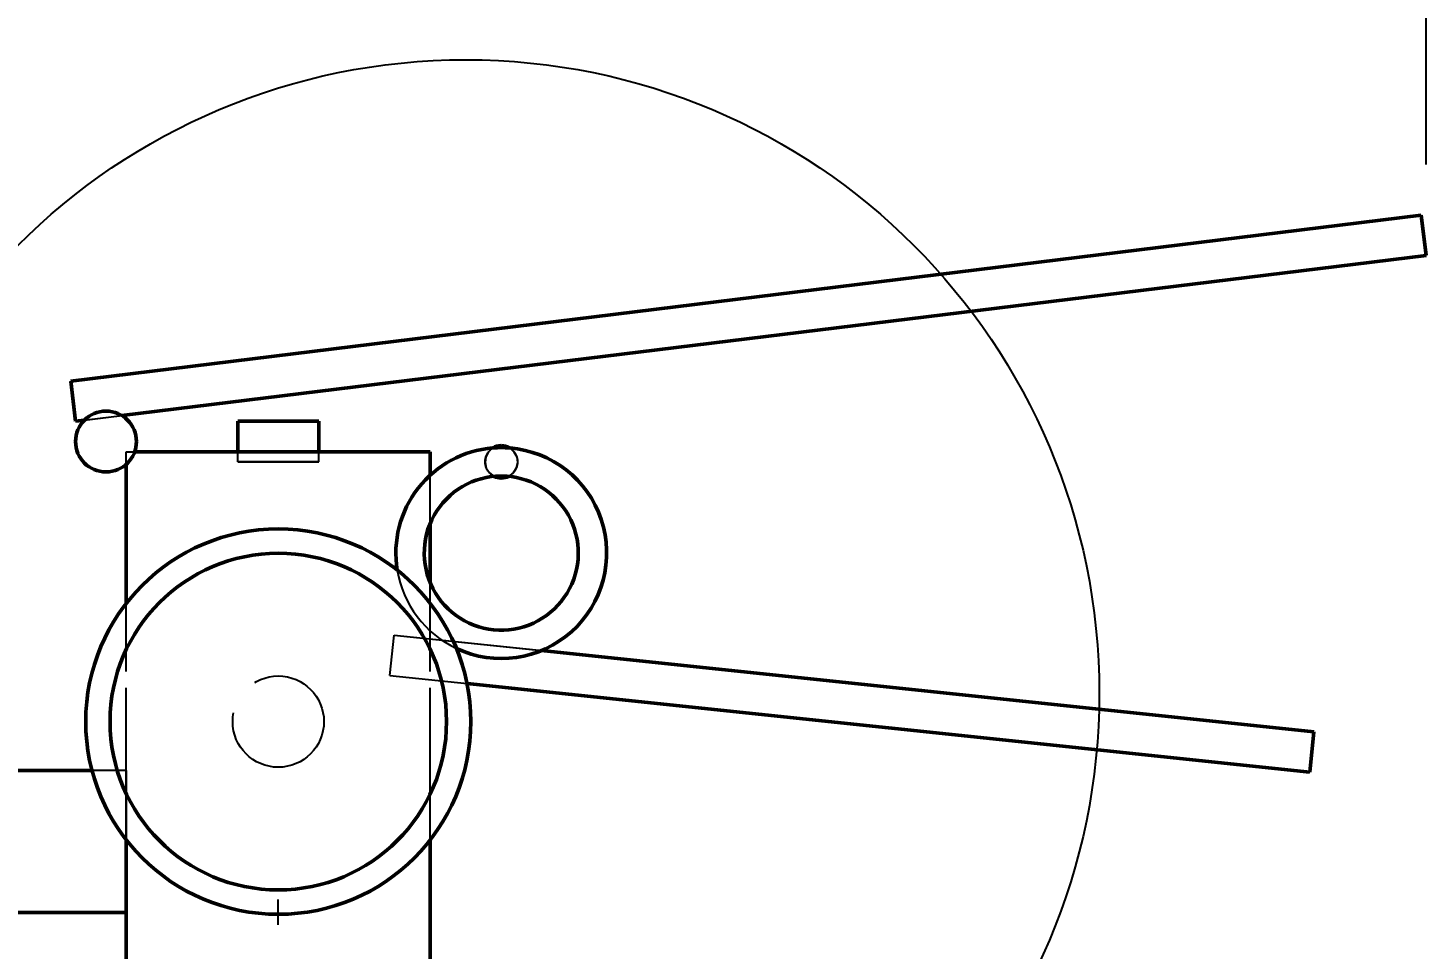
# Model space of a CAD drawing. Header units: millimetres. Extents: x 0 to 420, y 0 to 297.
# Drawn here: x 82.41 to 110, y 252.52 to 270.69 of the extents above; entities that cross this region are included whole.
import ezdxf

# ---------------------------------------------------------------- set-up
doc = ezdxf.new("R2010")
doc.units = ezdxf.units.MM
doc.linetypes.add('ISO02-TRAZOS', pattern=[3.75, 3, -0.75])
doc.linetypes.add('ISO04-TRAZO-PUNTO', pattern=[7.625, 6, -0.75, 0.125, -0.75])
for name, color, linetype, lineweight in [('01-VISIBLE', 7, 'CONTINUOUS', 50), ('02-OCULTA', 4, 'ISO02-TRAZOS', 25), ('03-EJE', 1, 'ISO04-TRAZO-PUNTO', 25), ('04-COTA', 3, 'CONTINUOUS', 25), ('08-FINA', 5, 'CONTINUOUS', 25)]:
    doc.layers.add(name, color=color, linetype=linetype, lineweight=lineweight)
doc.styles.add('ISO3098', font='isocpeur.ttf')
doc.dimstyles.new('FLAMA-ISO', dxfattribs={"dimtxt": 3.5, "dimasz": 3, "dimexe": 2, "dimexo": 1, "dimgap": 1, "dimtad": 1, "dimdec": 1, "dimtxsty": 'ISO3098', "dimcen": 2.5, "dimclrd": 3, "dimclre": 3, "dimclrt": 3, "dimazin": 3, "dimtfac": 1, "dimtmove": 0, "dimatfit": 3, "dimlwd": 25, "dimlwe": 25})

msp = doc.modelspace()

# ---------------------------------------------------------------- linework, layer by layer
at = {"layer": '01-VISIBLE'}
for p, q in [((83.253, 263.728), (109.901, 267)), ((109.999, 266.206), (109.901, 267)), ((84.263, 263.046), (109.999, 266.206)), ((83.35, 262.934), (83.253, 263.728)), ((83.35, 262.934), (83.523, 262.955)), ((86.55, 262.334), (86.55, 262.934)), ((88.15, 262.334), (88.15, 262.934)), ((85.15, 262.334), (89.55, 262.334)), ((90.35, 261.872), (90.35, 262.334)), ((84.35, 259.341), (84.35, 262.087)), ((90.35, 259.742), (90.35, 260.926)), ((92.543, 258.411), (107.787, 256.809)), ((91.075, 257.761), (107.703, 256.013)), ((107.703, 256.013), (107.787, 256.809)), ((83.675, 256.042), (81.75, 256.042)), ((84.35, 250.5), (84.35, 254.676)), ((90.35, 250.5), (90.35, 254.676)), ((84.35, 253.242), (81.75, 253.242))]:
    msp.add_line(p, q, dxfattribs=at)
for points in [[(86.55, 262.934), (86.65, 262.934), (86.75, 262.934), (86.85, 262.934), (86.95, 262.934), (87.05, 262.934), (87.15, 262.934), (87.25, 262.934), (87.35, 262.934), (87.45, 262.934), (87.55, 262.934), (87.65, 262.934), (87.75, 262.934), (87.85, 262.934), (87.95, 262.934), (88.05, 262.934), (88.15, 262.934)], [(84.516, 262.334), (84.621, 262.334), (84.727, 262.334), (84.833, 262.334), (84.939, 262.334), (85.044, 262.334), (85.15, 262.334)], [(90.35, 262.334), (90.236, 262.334), (90.121, 262.334), (90.007, 262.334), (89.893, 262.334), (89.779, 262.334), (89.664, 262.334), (89.55, 262.334)], [(91.75, 261.854), (91.85, 261.851), (91.95, 261.841), (92.05, 261.824), (92.147, 261.801), (92.244, 261.772), (92.337, 261.736), (92.429, 261.694), (92.517, 261.646), (92.602, 261.593), (92.684, 261.533), (92.761, 261.469), (92.834, 261.4), (92.902, 261.326), (92.965, 261.248), (93.022, 261.165), (93.075, 261.079), (93.121, 260.99), (93.161, 260.898), (93.196, 260.804), (93.223, 260.707), (93.245, 260.609), (93.26, 260.509), (93.268, 260.409), (93.27, 260.309), (93.265, 260.208), (93.253, 260.109), (93.235, 260.01), (93.21, 259.912), (93.179, 259.817), (93.142, 259.723), (93.099, 259.633), (93.049, 259.545), (92.994, 259.461), (92.934, 259.381), (92.868, 259.304), (92.798, 259.233), (92.723, 259.166), (92.643, 259.104), (92.56, 259.048), (92.473, 258.997), (92.384, 258.952), (92.291, 258.913), (92.196, 258.881), (92.099, 258.854), (92, 258.835), (91.901, 258.821), (91.8, 258.815), (91.7, 258.815), (91.599, 258.821), (91.5, 258.835), (91.401, 258.854), (91.304, 258.881), (91.209, 258.913), (91.116, 258.952), (91.027, 258.997), (90.94, 259.048), (90.857, 259.104), (90.777, 259.166), (90.702, 259.233), (90.632, 259.304), (90.566, 259.381), (90.506, 259.461), (90.451, 259.545), (90.401, 259.633), (90.358, 259.723), (90.321, 259.817), (90.29, 259.912), (90.265, 260.01), (90.247, 260.109), (90.235, 260.208), (90.23, 260.309), (90.232, 260.409), (90.24, 260.509), (90.255, 260.609), (90.277, 260.707), (90.304, 260.804), (90.339, 260.898), (90.379, 260.99), (90.425, 261.079), (90.478, 261.165), (90.535, 261.248), (90.598, 261.326), (90.666, 261.4), (90.739, 261.469), (90.816, 261.533), (90.898, 261.593), (90.983, 261.646), (91.071, 261.694), (91.163, 261.736), (91.256, 261.772), (91.353, 261.801), (91.45, 261.824), (91.55, 261.841), (91.65, 261.851), (91.75, 261.854)]]:
    msp.add_lwpolyline(points, dxfattribs=at)
for centre, radius in [((83.95, 262.534), 0.6), ((87.35, 257.009), 3.32)]:
    msp.add_circle(centre, radius, dxfattribs=at)
for centre, radius, start, end in [((91.75, 260.334), 2.08, 94.5886, -170.6762), ((91.75, 260.334), 2.08, -115.1653, 85.4114), ((91.75, 262.134), 0.32, 90, 121.3322), ((91.75, 260.334), 2.08, 90, 94.5886), ((91.75, 262.134), 0.32, 58.6678, 90), ((91.75, 260.334), 2.08, 85.4114, 90), ((91.75, 260.334), 1.52, 90, 95.3682), ((91.75, 262.134), 0.32, -116.3843, -63.6157), ((91.75, 260.334), 1.52, 84.6318, 90), ((87.35, 257.009), 3.8, 90, -90), ((87.35, 257.009), 3.8, -90, 90)]:
    msp.add_arc(centre, radius, start, end, dxfattribs=at)
at = {"layer": '02-OCULTA'}
for p, q in [((83.253, 263.728), (109.901, 267)), ((109.999, 266.206), (109.901, 267)), ((83.35, 262.934), (109.999, 266.206)), ((83.35, 262.934), (83.253, 263.728)), ((83.523, 262.955), (84.263, 263.046)), ((84.35, 262.087), (84.35, 262.334)), ((84.35, 250.5), (84.35, 262.334)), ((85.15, 262.334), (89.55, 262.334)), ((86.55, 262.134), (86.55, 262.334)), ((88.15, 262.134), (88.15, 262.334)), ((90.35, 250.5), (90.35, 262.334)), ((90.35, 260.926), (90.35, 261.872)), ((90.35, 254.676), (90.35, 259.742)), ((84.35, 254.676), (84.35, 259.341)), ((89.554, 257.921), (89.638, 258.716)), ((89.554, 257.921), (89.638, 258.716)), ((89.638, 258.716), (92.543, 258.411)), ((89.638, 258.716), (107.787, 256.809)), ((89.554, 257.921), (91.075, 257.761)), ((89.554, 257.921), (107.703, 256.013)), ((107.703, 256.013), (107.787, 256.809)), ((84.35, 256.042), (83.675, 256.042))]:
    msp.add_line(p, q, dxfattribs=at)
for points in [[(88.15, 262.934), (88.05, 262.934), (87.95, 262.934), (87.85, 262.934), (87.75, 262.934), (87.65, 262.934), (87.55, 262.934), (87.45, 262.934), (87.35, 262.934), (87.25, 262.934), (87.15, 262.934), (87.05, 262.934), (86.95, 262.934), (86.85, 262.934), (86.75, 262.934), (86.65, 262.934), (86.55, 262.934)], [(91.584, 262.407), (91.499, 262.332), (91.446, 262.232), (91.43, 262.12), (91.455, 262.01), (91.517, 261.915), (91.608, 261.847)], [(91.916, 262.407), (92.001, 262.332), (92.054, 262.232), (92.07, 262.12), (92.045, 262.01), (91.983, 261.915), (91.892, 261.847)], [(84.35, 262.334), (84.378, 262.334), (84.405, 262.334), (84.433, 262.334), (84.46, 262.334), (84.488, 262.334), (84.516, 262.334)], [(84.35, 262.334), (84.45, 262.334), (84.55, 262.334), (84.65, 262.334), (84.75, 262.334), (84.85, 262.334), (84.95, 262.334), (85.05, 262.334), (85.15, 262.334)], [(88.15, 262.134), (88.05, 262.134), (87.95, 262.134), (87.85, 262.134), (87.75, 262.134), (87.65, 262.134), (87.55, 262.134), (87.45, 262.134), (87.35, 262.134), (87.25, 262.134), (87.15, 262.134), (87.05, 262.134), (86.95, 262.134), (86.85, 262.134), (86.75, 262.134), (86.65, 262.134), (86.55, 262.134)], [(86.55, 262.134), (86.65, 262.134), (86.75, 262.134), (86.85, 262.134), (86.95, 262.134), (87.05, 262.134), (87.15, 262.134), (87.25, 262.134), (87.35, 262.134), (87.45, 262.134), (87.55, 262.134), (87.65, 262.134), (87.75, 262.134), (87.85, 262.134), (87.95, 262.134), (88.05, 262.134), (88.15, 262.134)], [(90.35, 262.334), (90.25, 262.334), (90.15, 262.334), (90.05, 262.334), (89.95, 262.334), (89.85, 262.334), (89.75, 262.334), (89.65, 262.334), (89.55, 262.334)], [(84.35, 253.242), (84.35, 253.342), (84.35, 253.442), (84.35, 253.542), (84.35, 253.642), (84.35, 253.742), (84.35, 253.842), (84.35, 253.942), (84.35, 254.042), (84.35, 254.142), (84.35, 254.242), (84.35, 254.342), (84.35, 254.442), (84.35, 254.542), (84.35, 254.642), (84.35, 254.742), (84.35, 254.842), (84.35, 254.942), (84.35, 255.042), (84.35, 255.142), (84.35, 255.242), (84.35, 255.342), (84.35, 255.442), (84.35, 255.542), (84.35, 255.642), (84.35, 255.742), (84.35, 255.842), (84.35, 255.942), (84.35, 256.042)], [(84.35, 256.042), (84.35, 255.942), (84.35, 255.842), (84.35, 255.742), (84.35, 255.642), (84.35, 255.542), (84.35, 255.442), (84.35, 255.342), (84.35, 255.242), (84.35, 255.142), (84.35, 255.042), (84.35, 254.942), (84.35, 254.842), (84.35, 254.742), (84.35, 254.642), (84.35, 254.542), (84.35, 254.442), (84.35, 254.342), (84.35, 254.242), (84.35, 254.142), (84.35, 254.042), (84.35, 253.942), (84.35, 253.842), (84.35, 253.742), (84.35, 253.642), (84.35, 253.542), (84.35, 253.442), (84.35, 253.342), (84.35, 253.242)]]:
    msp.add_lwpolyline(points, dxfattribs=at)
for centre, radius in [((83.95, 262.534), 0.6), ((91.75, 262.134), 0.32), ((87.35, 257.009), 3.8), ((87.35, 257.009), 0.9), ((87.35, 257.009), 0.9)]:
    msp.add_circle(centre, radius, dxfattribs=at)
msp.add_arc((91.75, 260.334), 2.08, -170.6762, -115.1653, dxfattribs=at)
at = {"layer": '03-EJE'}
msp.add_line((87.35, 131), (87.35, 253.5), dxfattribs=at)
at = {"layer": '08-FINA'}
msp.add_circle((91.05, 257.565), 12.5, dxfattribs=at)

# ---------------------------------------------------------------- dimensions: what is measured, and where the dimension line sits
at = {"layer": '04-COTA'}
msp.add_linear_dim(base=(64, 276), p1=(64, 267), p2=(109.999, 267), dimstyle='FLAMA-ISO', override={"dimlfac": 5}, dxfattribs=at).render()

doc.saveas('drawing.dxf')
